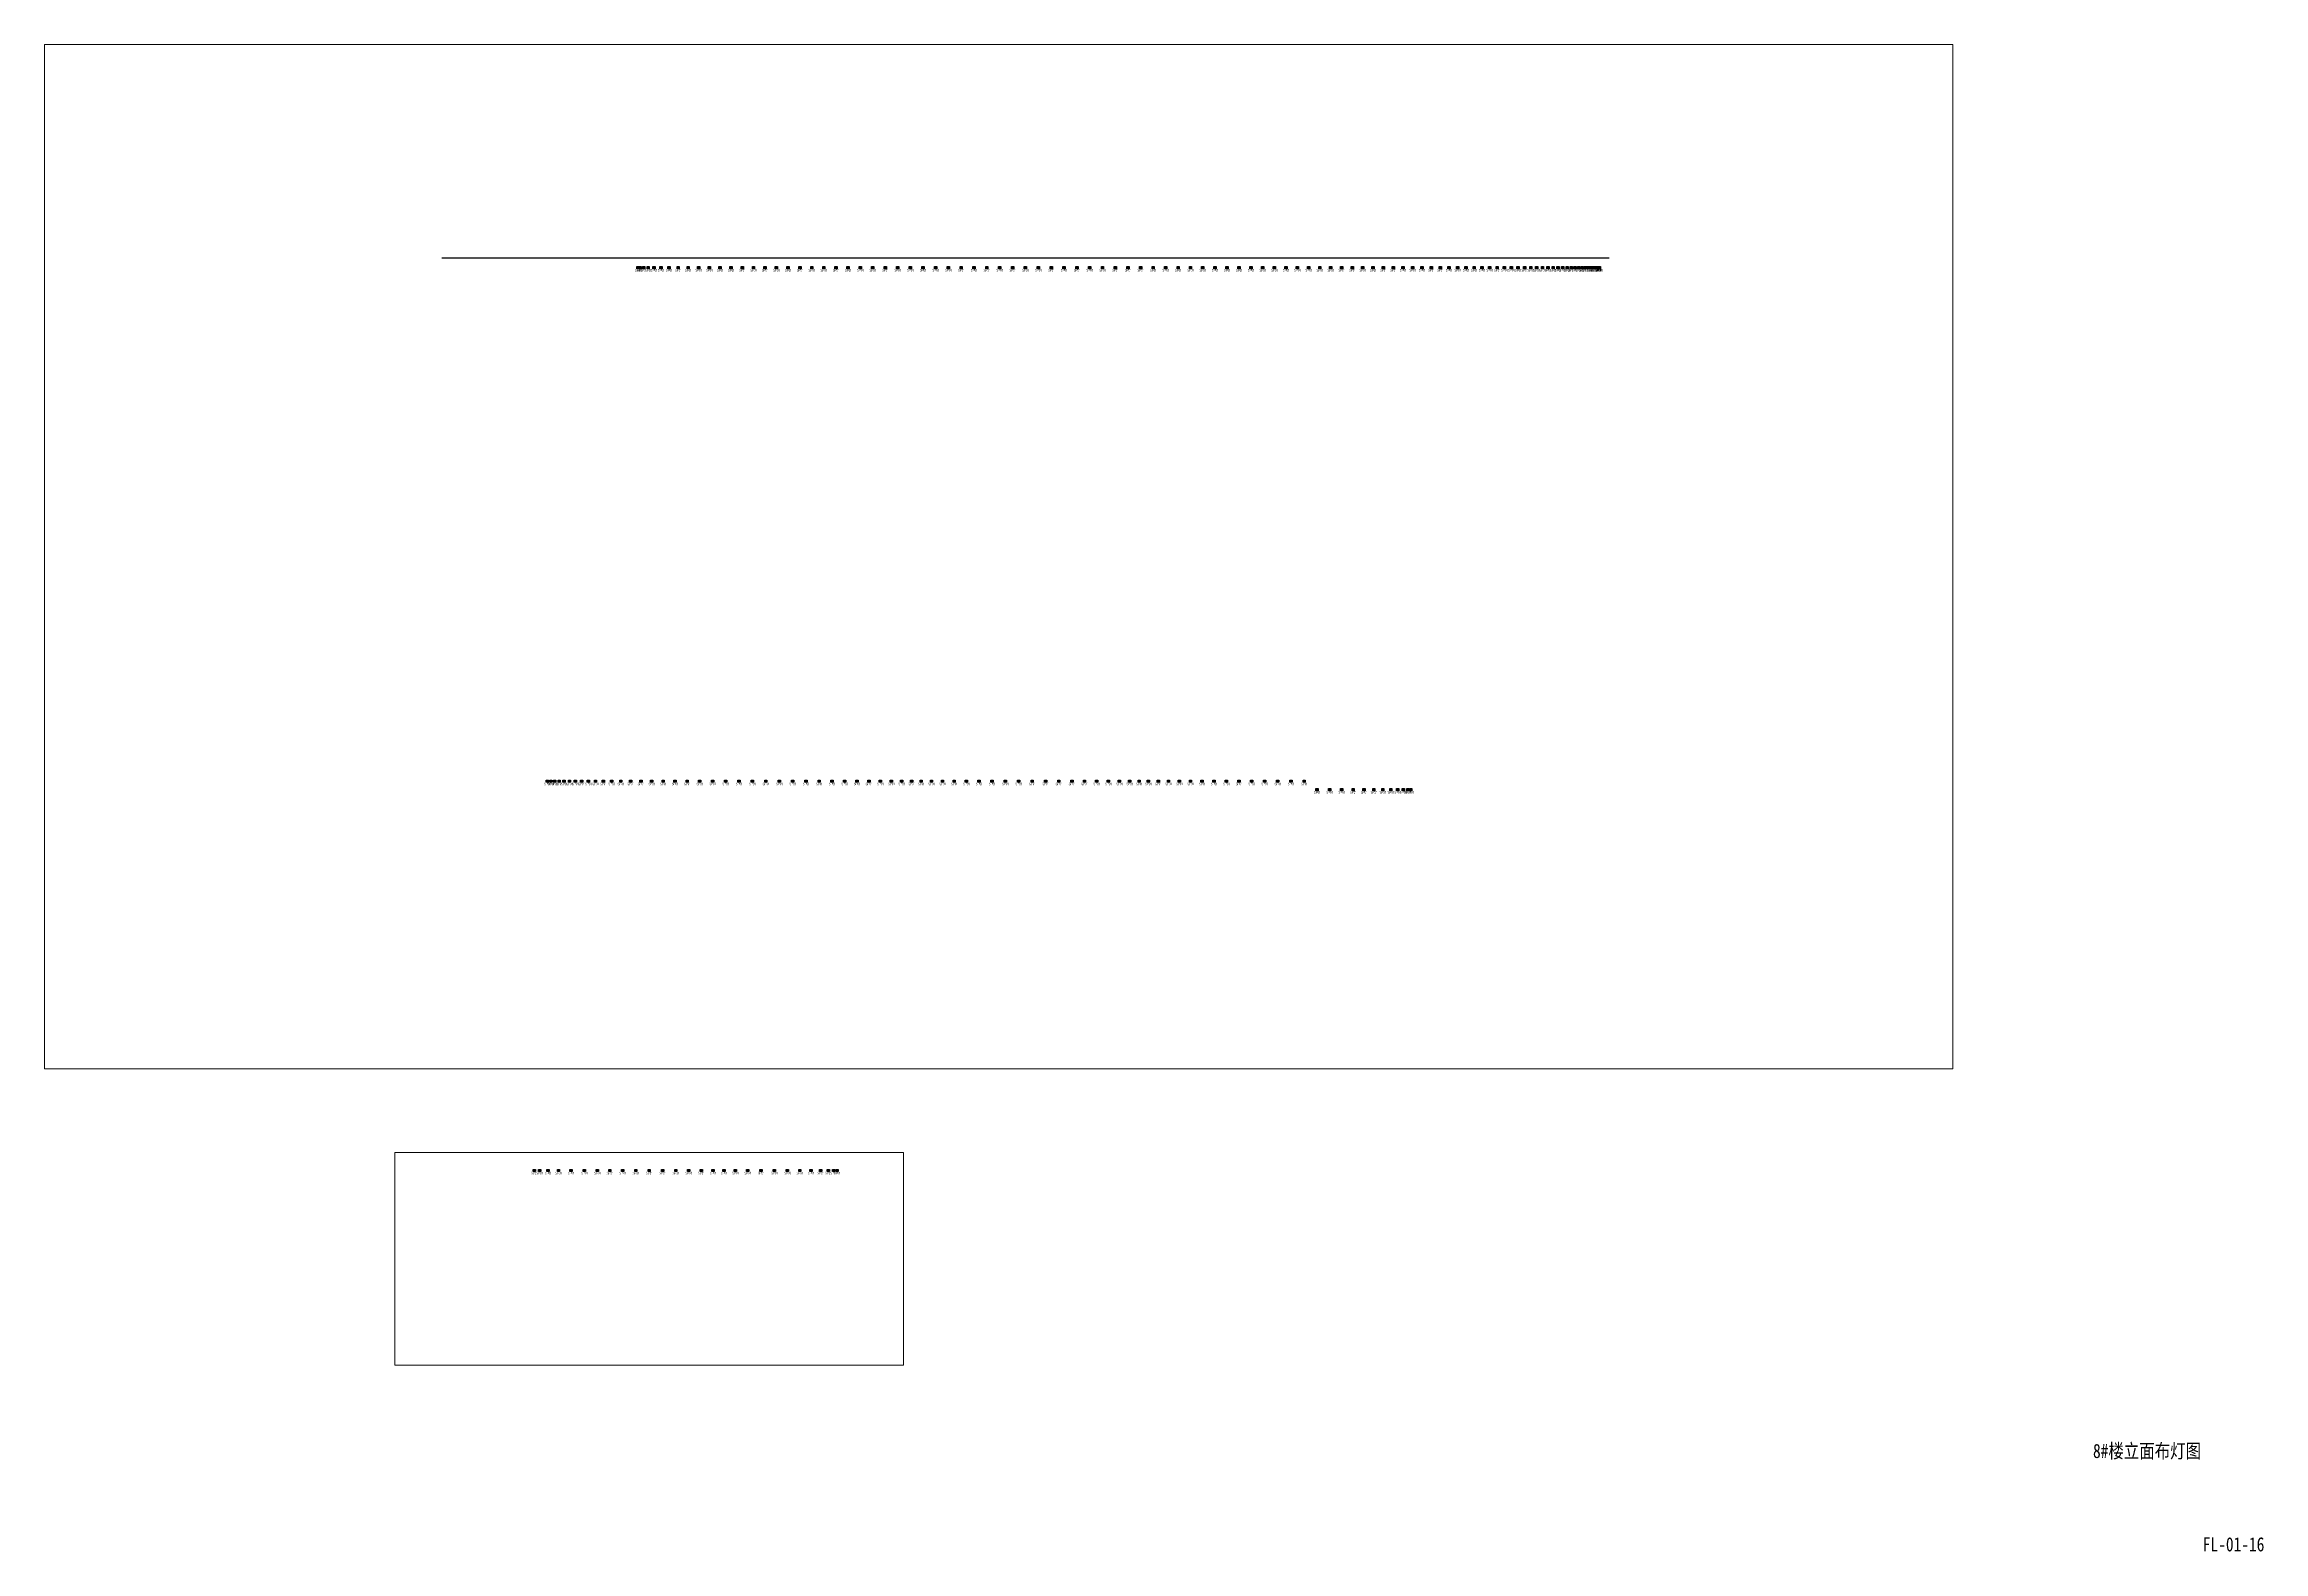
# Paper-space layout 'FL-01-16 8#楼立面布灯图' of a CAD drawing. Header units: inches. Extents: x 2045 to 2594, y -399 to -26.
# The model-space entities are those that its viewports show. They can reach past a viewport. Long polylines and large blocks are cut down to what shows.
import ezdxf
from ezdxf.enums import TextEntityAlignment as Align
from ezdxf.lldxf.tags import DXFTag

# ---------------------------------------------------------------- set-up
doc = ezdxf.new("R2010")
doc.units = ezdxf.units.IN
doc.header["$MEASUREMENT"] = 0
doc.layers.get('Defpoints').update_dxf_attribs({"color": 253})
for name, color, linetype in [('0-LL02', 1, 'Continuous'), ('0-SP01', 1, 'Continuous'), ('2017_11-sheet-L2$0$C-SHET-TTLB', 11, 'Continuous')]:
    doc.layers.add(name, color=color, linetype=linetype)
doc.styles.add('GBZITI', font='gbenor.shx', dxfattribs={"height": 350, "bigfont": 'gbcbig.shx'})
doc.styles.get("Standard").update_dxf_attribs({"font": 'arial.ttf'})
doc.styles.add('ZJY-宋体', font='')
doc.styles.get('ZJY-宋体').set_extended_font_data('SimSun')
tags = doc.linetypes.add('LL01a_LINE', pattern='A,0.5,-0.2,["LL01a",Standard,S=0.1,R=0,X=-0.1,Y=-0.05],-0.25', length=0.95).pattern_tags.tags
tags[6] = DXFTag(74, 10)

# ---------------------------------------------------------------- blocks, each defined once
blk = doc.blocks.new('SP01')
at = {"layer": '0-SP01'}
for p, q in [((-75, -75), (75, 75)), ((75, -75), (-75, 75))]:
    blk.add_line(p, q, dxfattribs=at)
blk.add_lwpolyline([(-126, -126), (-126, 126), (126, 126), (126, -126)], close=True, dxfattribs=at)
blk.add_circle((0, 0), 106, dxfattribs=at)
at = {"layer": '0-SP01', "style": 'GBZITI', "width": 0.8}
blk.add_text('SP01', height=300, dxfattribs=at).set_placement((0, -450, 0), align=Align.CENTER)

msp = doc.modelspace()

# ---------------------------------------------------------------- linework, layer by layer
at = {"layer": '0-LL02', "linetype": 'LL01a_LINE', "ltscale": 10}
msp.add_lwpolyline([(401584, 73346), (531584, 73346)], dxfattribs=at)

# ---------------------------------------------------------------- block references
at = {"layer": '0-SP01'}
for p in [(423456, 72270), (423686, 72270), (424060, 72270), (424574, 72270), (425224, 72270), (426004, 72270), (426904, 72270), (427917, 72270), (429025, 72270), (430194, 72270), (431382, 72270), (432587, 72270), (433810, 72270), (435049, 72270), (436304, 72270), (437574, 72270), (438859, 72270), (440158, 72270), (441470, 72270), (442794, 72270), (444131, 72270), (445479, 72270), (446838, 72270), (448206, 72270), (449584, 72270), (450971, 72270), (452365, 72270), (453766, 72270), (455174, 72270), (456588, 72270), (458006, 72270), (459429, 72270), (460856, 72270), (462286, 72270), (463717, 72270), (465150, 72270), (466584, 72270), (468018, 72270), (469451, 72270), (470882, 72270), (472312, 72270), (473739, 72270), (475161, 72270), (476580, 72270), (477994, 72270), (479402, 72270), (480803, 72270), (482197, 72270), (483584, 72270), (484962, 72270), (486330, 72270), (487689, 72270), (489037, 72270), (490374, 72270), (491698, 72270), (493010, 72270), (494309, 72270), (495594, 72270), (496864, 72270), (498119, 72270), (499358, 72270), (500581, 72270), (501786, 72270), (502974, 72270), (504143, 72270), (505294, 72270), (506425, 72270), (507536, 72270), (508626, 72270), (509695, 72270), (510743, 72270), (511768, 72270), (512771, 72270), (513750, 72270), (514705, 72270), (515636, 72270), (516543, 72270), (517423, 72270), (518280, 72270), (519110, 72270), (519913, 72270), (520690, 72270), (521439, 72270), (522160, 72270), (522854, 72270), (523519, 72270), (524156, 72270), (524764, 72270), (525342, 72270), (525891, 72270), (526409, 72270), (526898, 72270), (527357, 72270), (527784, 72270), (528181, 72270), (528547, 72270), (528882, 72270), (529185, 72270), (529457, 72270), (529697, 72270), (529906, 72270), (530082, 72270), (530227, 72270), (530339, 72270), (530420, 72270), (530484, 72270), (413348, 15086), (413733, 15086), (414173, 15086), (414667, 15086), (415214, 15086), (415812, 15086), (416463, 15086), (417163, 15086), (417914, 15086), (418712, 15086), (419573, 15086), (420513, 15086), (421528, 15086), (422613, 15086), (423763, 15086), (424975, 15086), (426242, 15086), (427559, 15086), (428920, 15086), (430320, 15086), (431752, 15086), (433210, 15086), (434688, 15086), (436180, 15086), (437678, 15086), (439177, 15086), (440671, 15086), (442152, 15086), (443613, 15086), (445050, 15086), (446456, 15086), (447824, 15086), (449149, 15086), (450424, 15086), (451645, 15086), (452806, 15086), (453902, 15086), (454970, 15086), (456119, 15086), (457348, 15086), (458647, 15086), (460006, 15086), (461415, 15086), (462864, 15086), (464341, 15086), (465834, 15086), (467334, 15086), (468827, 15086), (470304, 15086), (471753, 15086), (473162, 15086), (474521, 15086), (475820, 15086), (477049, 15086), (478198, 15086), (479244, 15086), (480275, 15086), (481366, 15086), (482513, 15086), (483713, 15086), (484962, 15086), (486254, 15086), (487586, 15086), (488954, 15086), (490352, 15086), (491775, 15086), (493219, 15086), (494680, 15086), (496151, 15086), (497617, 15086), (499056, 14136), (500456, 14136), (501800, 14136), (503077, 14136), (504273, 14136), (505377, 14136), (506377, 14136), (507264, 14136), (508028, 14136), (508662, 14136), (509160, 14136), (509478, 14136), (632923, -11987), (633525, -11987), (634464, -11987), (635625, -11987), (637019, -11987), (638504, -11987), (639964, -11987), (641346, -11987), (642771, -11987), (644238, -11987), (645725, -11987), (647216, -11987), (648691, -11987), (650130, -11987), (651516, -11987), (652830, -11987), (654057, -11987), (655314, -11987), (656700, -11987), (658164, -11987), (659655, -11987), (661116, -11987), (662495, -11987), (663742, -11987), (664810, -11987), (665661, -11987), (666264, -11987), (666636, -11987)]:
    msp.add_blockref('SP01', p, dxfattribs=at)

psp = doc.layouts.new('FL-01-16 8#楼立面布灯图')

# ---------------------------------------------------------------- texts
at = {"layer": '2017_11-sheet-L2$0$C-SHET-TTLB', "style": 'ZJY-宋体', "width": 0.8}
for s, p in [('8#楼立面布灯图', (2552.13, -375.68)), ('FL-01-16', (2579.3, -398.78))]:
    psp.add_text(s, height=3.5, dxfattribs=at).set_placement(p)

# ---------------------------------------------------------------- viewports
at = {"layer": 'Defpoints'}
psp.add_viewport(center=(2281.32, -152.66), size=(472.19, 253.4145), view_center_point=(463587.2, 40096.13), view_height=114036.5435, dxfattribs=at)
psp.add_viewport(center=(2194.85, -326.43), size=(125.85, 52.5959), view_center_point=(645712.11, -21834.17), view_height=23668.1668, status=3, dxfattribs=at)

doc.saveas('drawing.dxf')
